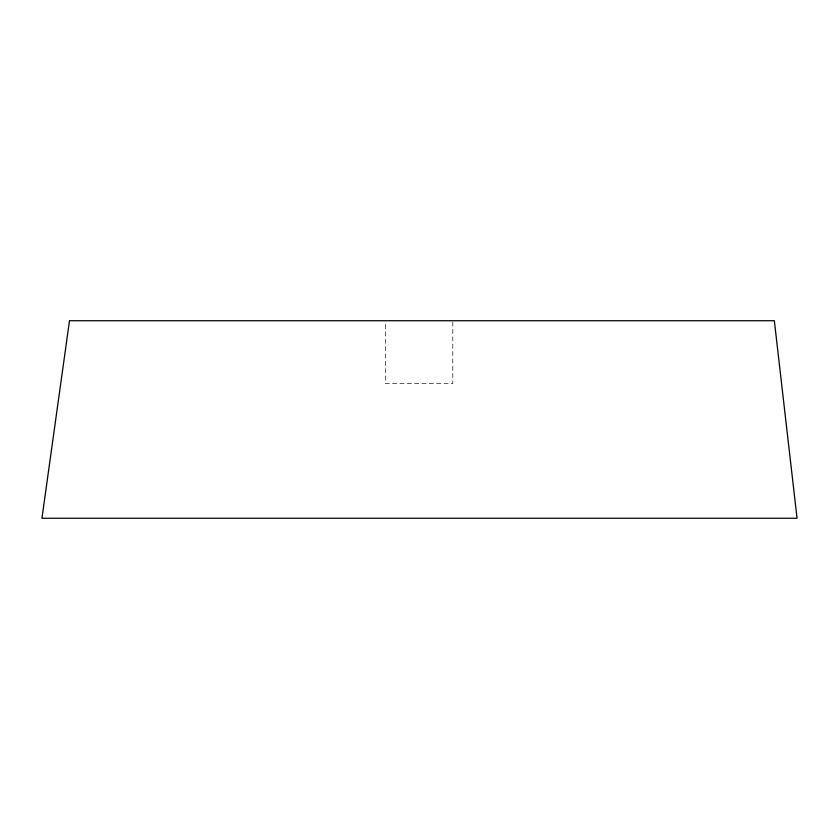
<?xml version="1.0" encoding="UTF-8"?>
<svg xmlns="http://www.w3.org/2000/svg" width="839" height="839" viewBox="0 0 839 839"><rect width="100%" height="100%" fill="white"/><g stroke="black" fill="none" stroke-linecap="round" stroke-linejoin="round"><path stroke-width="0.63" stroke-dasharray="4.2 3.15" d="M452.798 322.05L452.798 383.591L385.468 383.591L385.468 322.05"/><path stroke-width="1.26" d="M69.49 320.739L41.95 518.261L797.05 518.261L774.345 320.739L69.49 320.739"/></g></svg>
